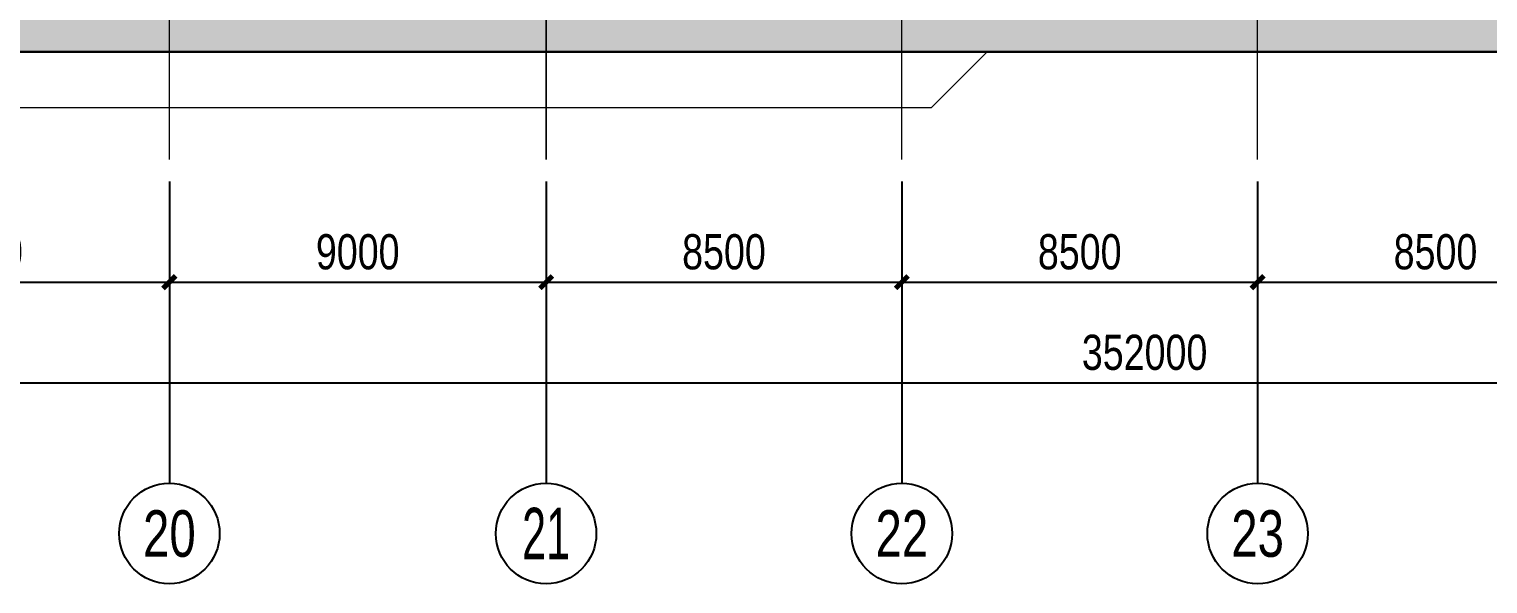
# Model space of a CAD drawing. Extents: x 4 to 13611208, y -605838 to 574722.
# Drawn here: x 13271047 to 13305897, y -359149 to -345911 of the extents above; entities that cross this region are included whole.
import ezdxf
from ezdxf.enums import TextEntityAlignment as Align

# ---------------------------------------------------------------- set-up
doc = ezdxf.new("R2010")
doc.units = 0
doc.header["$LTSCALE"] = 1000
doc.header["$MEASUREMENT"] = 0
doc.linetypes.add('DOTE', pattern=[2.42, 2, -0.2, 0.02, -0.2])
for name, color, linetype, lineweight in [('1-WALL-砼', 8, 'Continuous', 30), ('1-填充', 8, 'Continuous', 5), ('1-结构梁', 8, 'Continuous', 5), ('DOTE', 14, 'DOTE', 5)]:
    doc.layers.add(name, color=color, linetype=linetype, lineweight=lineweight)
doc.layers.add('AXIS', color=3, linetype='Continuous')
doc.layers.add('AXIS_TEXT', color=7, linetype='Continuous')
doc.styles.add('C', font='HZTXT_E', dxfattribs={"width": 0.7, "bigfont": 'HZTXT'})
doc.styles.add('C_T3', font='fsdb_e.shx', dxfattribs={"width": 0.8, "bigfont": 'hzdx.shx'})
doc.styles.add('COMPLEX', font='hztxt_e.shx', dxfattribs={"width": 0.6, "bigfont": 'HZTXT.shx'})
doc.dimstyles.new('_TCH_ARCH&&300', dxfattribs={"dimtxt": 840, "dimasz": 300, "dimexe": 300, "dimexo": 600, "dimgap": 300, "dimtad": 1, "dimdec": 0, "dimzin": 0, "dimdsep": 46, "dimtxsty": 'C_T3', "dimblk": 'ARCHTICK', "dimcen": 0.09, "dimclrd": 3, "dimclre": 3, "dimclrt": 3, "dimadec": 4, "dimazin": 2, "dimtfac": 1, "dimtdec": 0, "dimtix": 1, "dimtmove": 2, "dimatfit": 3, "dimfxl": 1, "dimtolj": 1, "dimtzin": 0, "dimarcsym": 0})

# ---------------------------------------------------------------- blocks, each defined once
blk = doc.blocks.new('_ArchTick')
at = {"color": 0, "linetype": 'ByBlock', "const_width": 0.4}
blk.add_lwpolyline([(-0.5, -0.5), (0.5, 0.5)], dxfattribs=at)
blk = doc.blocks.new('*D1427')
at = {"layer": 'AXIS', "color": 3, "lineweight": -2}
for p, q in [((13265397, -350149), (13265397, -352249)), ((13274397, -350149), (13274397, -352249)), ((13265397, -351949), (13274397, -351949))]:
    blk.add_line(p, q, dxfattribs=at)
at = {"layer": 'AXIS', "color": 3, "lineweight": -2, "xscale": 300, "yscale": 300, "zscale": 300, "rotation": 180}
blk.add_blockref('_ArchTick', (13265397, -351949), dxfattribs=at)
at = {"layer": 'AXIS', "color": 3, "lineweight": -2, "xscale": 300, "yscale": 300, "zscale": 300}
blk.add_blockref('_ArchTick', (13274397, -351949), dxfattribs=at)
at = {"layer": 'AXIS', "color": 3, "insert": (13269897, -351229), "char_height": 840, "attachment_point": 5, "style": 'C_T3'}
blk.add_mtext('\\A1;9000', dxfattribs=at)
blk = doc.blocks.new('*D1428')
at = {"layer": 'AXIS', "color": 3, "lineweight": -2}
for p, q in [((13274397, -350149), (13274397, -352249)), ((13283397, -350149), (13283397, -352249)), ((13274397, -351949), (13283397, -351949))]:
    blk.add_line(p, q, dxfattribs=at)
at = {"layer": 'AXIS', "color": 3, "lineweight": -2, "xscale": 300, "yscale": 300, "zscale": 300, "rotation": 180}
blk.add_blockref('_ArchTick', (13274397, -351949), dxfattribs=at)
at = {"layer": 'AXIS', "color": 3, "lineweight": -2, "xscale": 300, "yscale": 300, "zscale": 300}
blk.add_blockref('_ArchTick', (13283397, -351949), dxfattribs=at)
at = {"layer": 'AXIS', "color": 3, "insert": (13278897, -351229), "char_height": 840, "attachment_point": 5, "style": 'C_T3'}
blk.add_mtext('\\A1;9000', dxfattribs=at)
blk = doc.blocks.new('*D1429')
at = {"layer": 'AXIS', "color": 3, "lineweight": -2}
for p, q in [((13283397, -350149), (13283397, -352249)), ((13291897, -350149), (13291897, -352249)), ((13283397, -351949), (13291897, -351949))]:
    blk.add_line(p, q, dxfattribs=at)
at = {"layer": 'AXIS', "color": 3, "lineweight": -2, "xscale": 300, "yscale": 300, "zscale": 300, "rotation": 180}
blk.add_blockref('_ArchTick', (13283397, -351949), dxfattribs=at)
at = {"layer": 'AXIS', "color": 3, "lineweight": -2, "xscale": 300, "yscale": 300, "zscale": 300}
blk.add_blockref('_ArchTick', (13291897, -351949), dxfattribs=at)
at = {"layer": 'AXIS', "color": 3, "insert": (13287647, -351229), "char_height": 840, "attachment_point": 5, "style": 'C_T3'}
blk.add_mtext('\\A1;8500', dxfattribs=at)
blk = doc.blocks.new('*D1430')
at = {"layer": 'AXIS', "color": 3, "lineweight": -2}
for p, q in [((13291897, -350149), (13291897, -352249)), ((13300397, -350149), (13300397, -352249)), ((13291897, -351949), (13300397, -351949))]:
    blk.add_line(p, q, dxfattribs=at)
at = {"layer": 'AXIS', "color": 3, "lineweight": -2, "xscale": 300, "yscale": 300, "zscale": 300, "rotation": 180}
blk.add_blockref('_ArchTick', (13291897, -351949), dxfattribs=at)
at = {"layer": 'AXIS', "color": 3, "lineweight": -2, "xscale": 300, "yscale": 300, "zscale": 300}
blk.add_blockref('_ArchTick', (13300397, -351949), dxfattribs=at)
at = {"layer": 'AXIS', "color": 3, "insert": (13296147, -351229), "char_height": 840, "attachment_point": 5, "style": 'C_T3'}
blk.add_mtext('\\A1;8500', dxfattribs=at)
blk = doc.blocks.new('*D1431')
at = {"layer": 'AXIS', "color": 3, "lineweight": -2}
for p, q in [((13300397, -350149), (13300397, -352249)), ((13308897, -350149), (13308897, -352249)), ((13300397, -351949), (13308897, -351949))]:
    blk.add_line(p, q, dxfattribs=at)
at = {"layer": 'AXIS', "color": 3, "lineweight": -2, "xscale": 300, "yscale": 300, "zscale": 300, "rotation": 180}
blk.add_blockref('_ArchTick', (13300397, -351949), dxfattribs=at)
at = {"layer": 'AXIS', "color": 3, "lineweight": -2, "xscale": 300, "yscale": 300, "zscale": 300}
blk.add_blockref('_ArchTick', (13308897, -351949), dxfattribs=at)
at = {"layer": 'AXIS', "color": 3, "insert": (13304647, -351229), "char_height": 840, "attachment_point": 5, "style": 'C_T3'}
blk.add_mtext('\\A1;8500', dxfattribs=at)
blk = doc.blocks.new('*D1453')
at = {"layer": 'AXIS', "color": 3, "lineweight": -2}
for p, q in [((13121697, -350149), (13121697, -354649)), ((13473697, -350149), (13473697, -354649)), ((13121697, -354349), (13473697, -354349))]:
    blk.add_line(p, q, dxfattribs=at)
at = {"layer": 'AXIS', "color": 3, "lineweight": -2, "xscale": 300, "yscale": 300, "zscale": 300, "rotation": 180}
blk.add_blockref('_ArchTick', (13121697, -354349), dxfattribs=at)
at = {"layer": 'AXIS', "color": 3, "lineweight": -2, "xscale": 300, "yscale": 300, "zscale": 300}
blk.add_blockref('_ArchTick', (13473697, -354349), dxfattribs=at)
at = {"layer": 'AXIS', "color": 3, "insert": (13297697, -353629), "char_height": 840, "attachment_point": 5, "style": 'C_T3'}
blk.add_mtext('\\A1;352000', dxfattribs=at)
blk = doc.blocks.new('_AXISO')
blk.add_circle((0, 0), 0.5)
at = {"layer": 'AXIS_TEXT', "style": 'COMPLEX', "width": 1.041667}
blk.add_attdef('A', text='', height=0.56, dxfattribs=at).set_placement((-0.25, -0.28), (0.25, -0.28), align=Align.FIT)

msp = doc.modelspace()

# ---------------------------------------------------------------- hatches: boundary and pattern name
at = {"layer": '1-填充'}
h = msp.add_hatch(dxfattribs=at)
h.set_pattern_fill('钢筋混凝土', color=256, scale=100, style=0)
h.set_pattern_definition([(45, (0, 0), (-176.7766953, 176.7766953), []), (50, (0, 0), (717.260183, -62.752135), [75, -825]), (355, (0, 0), (-138.751334, 752.192134), [60, -660]), (100.4514, (59.8, -5.2), (578.50938, 689.439542), [63.74019, -701.142112]), (46.1842, (0, 200), (1067.24105, -165.519014), [112.5, -1237.5]), (96.6356, (88.9, 186.2), (934.662706, 974.11787), [95.61029, -1051.713]), (351.1842, (0, 200), (934.661945, 974.1186), [90, -990]), (21, (100, 150), (596.907052, -402.61889), [75, -825]), (326, (100, 150), (243.31533, 725.150045), [60, -660]), (71.4514, (149.74, 116.45), (840.22263, 322.530497), [63.74019, -701.142112]), (37.5, (0, 0), (12.1598553, 332.893854), [0, -652, 0, -670, 0, -662.5]), (7.5, (0, 0), (263.069537, 394.411712), [0, -382, 0, -637, 0, -252.5]), (327.5, (-223, 0), (533.822436, -22.554872), [0, -250, 0, -780, 0, -1035]), (317.5, (-323, 0), (583.18617, 100.104982), [0, -325, 0, -518, 0, -735])])
h.paths.add_polyline_path([(13460397.3, -345551.1), (13262797.3, -345551.1), (13262797.3, -346451.1), (13458152, -346451.1), (13459197.3, -347931.1), (13465797.3, -347931.1), (13465797.3, -349551.1), (13472897.3, -349551.1), (13472897.3, -348251.1), (13472397.3, -348551.1), (13467297.3, -348551.1), (13466797.3, -348251.1), (13466797.3, -346931.1), (13460397.3, -346931.1)])

# ---------------------------------------------------------------- linework, layer by layer
at = {"layer": '1-WALL-砼'}
msp.add_line((13458152, -346451.1), (13262797.3, -346451.1), dxfattribs=at)
at = {"layer": '1-结构梁'}
for p, q in [((13293937.3, -346451.1), (13292597.3, -347791.1)), ((13292597.3, -347791.1), (13262797.3, -347791.1))]:
    msp.add_line(p, q, dxfattribs=at)
at = {"layer": 'AXIS'}
for p, q in [((13274397.2, -349549.1), (13274397.2, -356749.1)), ((13283397.2, -349549.1), (13283397.2, -356749.1)), ((13291897.2, -349549.1), (13291897.2, -356749.1)), ((13300397.2, -349549.1), (13300397.2, -356749.1))]:
    msp.add_line(p, q, dxfattribs=at)
at = {"layer": 'DOTE', "linetype": 'DOTE', "ltscale": 3}
for p, q in [((13274397.2, -349019.1), (13274397.2, -330609.1)), ((13283397.2, -330609.1), (13283397.2, -349019.1)), ((13283397.2, -349019.1), (13283397.2, -330609.1)), ((13291897.2, -349019.1), (13291897.2, -330609.1)), ((13300397.2, -349019.1), (13300397.2, -330609.1))]:
    msp.add_line(p, q, dxfattribs=at)

# ---------------------------------------------------------------- block references
at = {"layer": 'AXIS'}
ref = msp.add_blockref('_AXISO', (13274397.2, -357949.1), dxfattribs=dict(at, xscale=2400, yscale=2400, zscale=2400))
ref.add_attrib('A', '20', dxfattribs={"layer": 'AXIS_TEXT', "height": 1111.52, "style": 'C', "width": 0.857658}).set_placement((13273767.4, -358504.8), (13275027.1, -358504.8), align=Align.FIT)
ref = msp.add_blockref('_AXISO', (13283397.2, -357949.1), dxfattribs=dict(at, xscale=2400, yscale=2400, zscale=2400))
ref.add_attrib('A', '21', dxfattribs={"layer": 'AXIS_TEXT', "height": 1228.17, "style": 'C', "width": 0.843011}).set_placement((13282824.1, -358563.2), (13283970.4, -358563.2), align=Align.FIT)
ref = msp.add_blockref('_AXISO', (13291897.2, -357949.1), dxfattribs=dict(at, xscale=2400, yscale=2400, zscale=2400))
ref.add_attrib('A', '22', dxfattribs={"layer": 'AXIS_TEXT', "height": 1111.52, "style": 'C', "width": 0.857658}).set_placement((13291267.4, -358504.8), (13292527.1, -358504.8), align=Align.FIT)
ref = msp.add_blockref('_AXISO', (13300397.2, -357949.1), dxfattribs=dict(at, xscale=2400, yscale=2400, zscale=2400))
ref.add_attrib('A', '23', dxfattribs={"layer": 'AXIS_TEXT', "height": 1111.52, "style": 'C', "width": 0.857658}).set_placement((13299767.4, -358504.8), (13301027.1, -358504.8), align=Align.FIT)

# ---------------------------------------------------------------- dimensions: what is measured, and where the dimension line sits
for p1, p2, distance, picture, middle in [((13121697.2, -349549.1), (13473697.2, -349549.1), -4800, '*D1453', (13297697.2, -353629.1)), ((13265397.2, -349549.1), (13274397.2, -349549.1), -2400, '*D1427', (13269897.2, -351229.1)), ((13274397.2, -349549.1), (13283397.2, -349549.1), -2400, '*D1428', (13278897.2, -351229.1)), ((13283397.2, -349549.1), (13291897.2, -349549.1), -2400, '*D1429', (13287647.2, -351229.1)), ((13291897.2, -349549.1), (13300397.2, -349549.1), -2400, '*D1430', (13296147.2, -351229.1)), ((13300397.2, -349549.1), (13308897.2, -349549.1), -2400, '*D1431', (13304647.2, -351229.1))]:
    dim = msp.add_aligned_dim(p1=p1, p2=p2, distance=distance, dimstyle='_TCH_ARCH&&300', dxfattribs=at)
    dim.commit()
    dim.dimension.update_dxf_attribs({"geometry": picture, "text_midpoint": middle})

doc.saveas('drawing.dxf')
